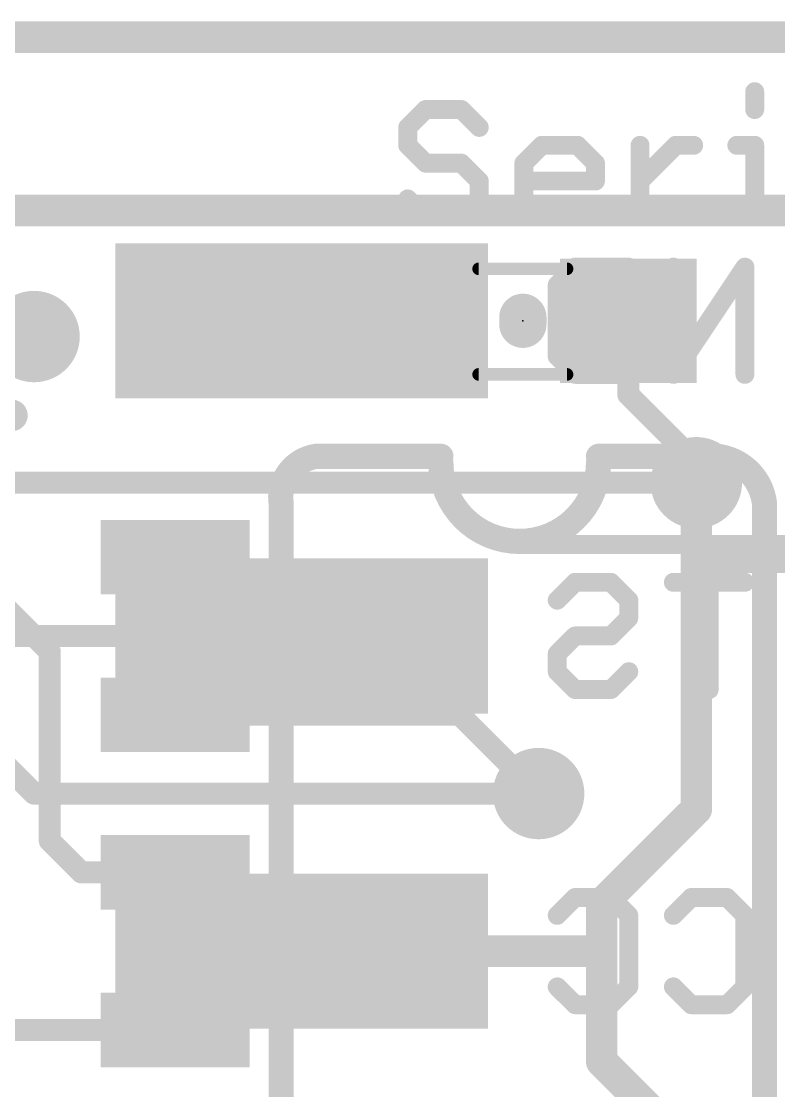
# Model space of a CAD drawing. Extents: x -29 to 78, y -18 to 17.
# Drawn here: x 9.3 to 15.39, y 8.78 to 17.4 of the extents above; entities that cross this region are included whole.
import ezdxf

# ---------------------------------------------------------------- set-up
doc = ezdxf.new("R2010")
doc.units = 0
for name, color, linetype in [('1', 12, 'CONTINUOUS'), ('16', 132, 'CONTINUOUS'), ('18', 110, 'CONTINUOUS'), ('20', 53, 'CONTINUOUS'), ('21', 41, 'CONTINUOUS'), ('22', 40, 'CONTINUOUS'), ('23', 53, 'CONTINUOUS'), ('51', 53, 'CONTINUOUS')]:
    doc.layers.add(name, color=color, linetype=linetype)

# ---------------------------------------------------------------- blocks, each defined once
blk = doc.blocks.new('RECT')
blk.add_solid([(-0.5, -0.5), (0.5, -0.5), (-0.5, 0.5), (0.5, 0.5)])
blk = doc.blocks.new('ROUNDV')
at = {"const_width": 0.5}
blk.add_lwpolyline([(0, -0.25, 1), (0, 0.25, 1), (0, -0.25)], format="xyb", dxfattribs=at)

msp = doc.modelspace()

# ---------------------------------------------------------------- linework, layer by layer
at = {"layer": '1'}
for points, const_width in [([(0, 17.272), (22.86, 17.272)], 0.254), ([(8.47, 15.875), (17.425, 15.875)], 0.254), ([(14.185, 14.986), (14.185, 14.39)], 0.1778), ([(14.185, 14.39), (14.732, 13.843)], 0.1778), ([(14.732, 13.843), (14.732, 13.681)], 0.1778), ([(14.732, 13.2), (14.732, 13.681)], 0.254), ([(14.851, 13.081), (14.732, 13.2)], 0.254), ([(16.135, 13.081), (14.851, 13.081)], 0.254), ([(9.525, 12.319), (8.89, 12.954)], 0.1778), ([(9.525, 10.795), (9.525, 12.319)], 0.1778), ([(10.535, 11.811), (12.827, 11.811)], 0.1778), ([(12.827, 11.811), (13.462, 11.176)], 0.1778), ([(9.779, 10.541), (9.525, 10.795)], 0.1778), ([(10.535, 10.541), (9.779, 10.541)], 0.1778), ([(10.535, 9.271), (8.47, 9.271)], 0.1778)]:
    msp.add_lwpolyline(points, dxfattribs=dict(at, const_width=const_width))
for points, const_width in [([(14.2294, 14.986, 1), (14.1406, 14.986)], 0.0889), ([(14.2164, 14.4214, 1), (14.1536, 14.3586)], 0.0889), ([(14.1406, 14.39, 1), (14.2294, 14.39)], 0.0889), ([(14.7765, 13.843, 1), (14.6876, 13.843)], 0.0889), ([(14.7006, 13.8116, 1), (14.7634, 13.8744)], 0.0889), ([(14.7955, 13.681, 1), (14.6685, 13.681)], 0.127), ([(14.6876, 13.681, 1), (14.7765, 13.681)], 0.0889), ([(14.7769, 13.2449, 1), (14.6871, 13.1551)], 0.127), ([(14.6685, 13.2, 1), (14.7955, 13.2)], 0.127), ([(14.851, 13.1445, 1), (14.851, 13.0175)], 0.127), ([(14.8061, 13.0361, 1), (14.8959, 13.1259)], 0.127), ([(9.5694, 12.319, 1), (9.4806, 12.319)], 0.0889), ([(9.4936, 12.2876, 1), (9.5564, 12.3504)], 0.0889), ([(10.535, 11.8554, 1), (10.535, 11.7666)], 0.0889), ([(12.8584, 11.8424, 1), (12.7956, 11.7796)], 0.0889), ([(12.827, 11.7666, 1), (12.827, 11.8554)], 0.0889), ([(13.4306, 11.1446, 1), (13.4934, 11.2074)], 0.0889), ([(9.5564, 10.8264, 1), (9.4936, 10.7636)], 0.0889), ([(9.4806, 10.795, 1), (9.5694, 10.795)], 0.0889), ([(9.779, 10.5854, 1), (9.779, 10.4966)], 0.0889), ([(9.7476, 10.5096, 1), (9.8104, 10.5724)], 0.0889), ([(10.535, 10.4966, 1), (10.535, 10.5854)], 0.0889), ([(10.535, 9.2266, 1), (10.535, 9.3155)], 0.0889)]:
    msp.add_lwpolyline(points, format="xyb", dxfattribs=dict(at, const_width=const_width))
at = {"layer": '16'}
for points, const_width in [([(0, 17.272), (22.86, 17.272)], 0.254), ([(14.732, 11.049), (14.732, 13.681)], 0.254), ([(14.732, 13.681), (3.013, 13.681)], 0.1778), ([(9.398, 11.176), (8.128, 12.446)], 0.1778), ([(8.89, 12.446), (11.553, 12.446)], 0.1778), ([(13.462, 11.176), (9.398, 11.176)], 0.1778), ([(13.97, 10.287), (14.732, 11.049)], 0.254), ([(13.97, 10.287), (13.97, 9.906)], 0.254), ([(11.553, 9.906), (13.97, 9.906)], 0.254), ([(13.97, 9.017), (13.97, 9.906)], 0.254), ([(14.351, 8.636), (13.97, 9.017)], 0.254)]:
    msp.add_lwpolyline(points, dxfattribs=dict(at, const_width=const_width))
for points, const_width in [([(14.7955, 13.681, 1), (14.6685, 13.681)], 0.127), ([(14.732, 13.6366, 1), (14.732, 13.7255)], 0.0889), ([(11.553, 12.4016, 1), (11.553, 12.4904)], 0.0889), ([(9.398, 11.2204, 1), (9.398, 11.1316)], 0.0889), ([(9.3666, 11.1446, 1), (9.4294, 11.2074)], 0.0889), ([(13.462, 11.1316, 1), (13.462, 11.2204)], 0.0889), ([(14.7769, 11.0041, 1), (14.6871, 11.0939)], 0.127), ([(14.6685, 11.049, 1), (14.7955, 11.049)], 0.127), ([(14.0335, 10.287, 1), (13.9065, 10.287)], 0.127), ([(13.9251, 10.3319, 1), (14.0149, 10.2421)], 0.127), ([(11.553, 9.9695, 1), (11.553, 9.8425)], 0.127), ([(14.0335, 9.906, 1), (13.9065, 9.906)], 0.127), ([(13.97, 9.8425, 1), (13.97, 9.9695)], 0.127), ([(13.9065, 9.906, 1), (14.0335, 9.906)], 0.127), ([(14.0149, 9.0619, 1), (13.9251, 8.9721)], 0.127), ([(13.9065, 9.017, 1), (14.0335, 9.017)], 0.127)]:
    msp.add_lwpolyline(points, format="xyb", dxfattribs=dict(at, const_width=const_width))
at = {"layer": '20', "const_width": 0.2032}
msp.add_lwpolyline([(0, 17.272), (22.86, 17.272)], dxfattribs=at)
at = {"layer": '21'}
for points, const_width in [([(15.2025, 16.8326), (15.2025, 16.6885)], 0.1524), ([(12.5519, 16.6885), (12.4078, 16.5445)], 0.1524), ([(12.84, 16.6885), (12.5519, 16.6885)], 0.1524), ([(12.984, 16.5445), (12.84, 16.6885)], 0.1524), ([(12.4078, 16.5445), (12.4078, 16.4004)], 0.1524), ([(12.4078, 16.4004), (12.5519, 16.2564)], 0.1524), ([(13.3433, 16.2564), (13.4874, 16.4004)], 0.1524), ([(13.4874, 16.4004), (13.7755, 16.4004)], 0.1524), ([(13.7755, 16.4004), (13.9195, 16.2564)], 0.1524), ([(14.2788, 15.8242), (14.2788, 16.4004)], 0.1524), ([(14.2788, 16.1123), (14.567, 16.4004)], 0.1524), ([(14.567, 16.4004), (14.711, 16.4004)], 0.1524), ([(15.0584, 16.4004), (15.2025, 16.4004)], 0.1524), ([(15.2025, 16.4004), (15.2025, 15.8242)], 0.1524), ([(12.5519, 16.2564), (12.84, 16.2564)], 0.1524), ([(12.84, 16.2564), (12.984, 16.1123)], 0.1524), ([(13.3433, 15.9683), (13.3433, 16.2564)], 0.1524), ([(13.9195, 16.2564), (13.9195, 16.1123)], 0.1524), ([(12.984, 16.1123), (12.984, 15.9683)], 0.1524), ([(13.9195, 16.1123), (13.3433, 16.1123)], 0.1524), ([(12.5519, 15.8242), (12.4078, 15.9683)], 0.1524), ([(12.984, 15.9683), (12.84, 15.8242)], 0.1524), ([(13.4874, 15.8242), (13.3433, 15.9683)], 0.1524), ([(12.84, 15.8242), (12.5519, 15.8242)], 0.1524), ([(13.7755, 15.8242), (13.4874, 15.8242)], 0.1524), ([(15.0584, 15.8242), (15.3466, 15.8242)], 0.1524), ([(13.335, 14.9581), (13.335, 15.0139)], 0.381), ([(11.6697, 13.8938), (12.6746, 13.8938)], 0.2032), ([(14.7876, 13.8938), (13.9446, 13.8938)], 0.2032), ([(11.3887, 13.5128), (11.3887, 3.6592)], 0.2032), ([(15.2813, 3.7592), (15.2813, 13.5128)], 0.2032)]:
    msp.add_lwpolyline(points, dxfattribs=dict(at, const_width=const_width))
for points, const_width in [([(15.2406, 16.8326, 1), (15.1644, 16.8326)], 0.0762), ([(12.5519, 16.7266, 1), (12.5519, 16.6504)], 0.0762), ([(12.5788, 16.6616, 1), (12.5249, 16.7155)], 0.0762), ([(12.8669, 16.7155, 1), (12.813, 16.6616)], 0.0762), ([(12.84, 16.6504, 1), (12.84, 16.7266)], 0.0762), ([(15.1644, 16.6885, 1), (15.2406, 16.6885)], 0.0762), ([(12.4459, 16.5445, 1), (12.3697, 16.5445)], 0.0762), ([(12.3809, 16.5714, 1), (12.4347, 16.5175)], 0.0762), ([(12.9571, 16.5175, 1), (13.011, 16.5714)], 0.0762), ([(12.4347, 16.4274, 1), (12.3809, 16.3735)], 0.0762), ([(13.4874, 16.4385, 1), (13.4874, 16.3623)], 0.0762), ([(13.5143, 16.3735, 1), (13.4604, 16.4274)], 0.0762), ([(13.8024, 16.4274, 1), (13.7485, 16.3735)], 0.0762), ([(13.7755, 16.3623, 1), (13.7755, 16.4385)], 0.0762), ([(14.3169, 16.4004, 1), (14.2407, 16.4004)], 0.0762), ([(14.567, 16.4385, 1), (14.567, 16.3623)], 0.0762), ([(14.5939, 16.3735, 1), (14.54, 16.4274)], 0.0762), ([(14.711, 16.3623, 1), (14.711, 16.4385)], 0.0762), ([(15.0584, 16.4385, 1), (15.0584, 16.3623)], 0.0762), ([(15.2406, 16.4004, 1), (15.1644, 16.4004)], 0.0762), ([(15.2025, 16.3623, 1), (15.2025, 16.4385)], 0.0762), ([(12.3697, 16.4004, 1), (12.4459, 16.4004)], 0.0762), ([(12.5519, 16.2945, 1), (12.5519, 16.2183)], 0.0762), ([(12.5249, 16.2294, 1), (12.5788, 16.2833)], 0.0762), ([(12.8669, 16.2833, 1), (12.813, 16.2294)], 0.0762), ([(12.84, 16.2183, 1), (12.84, 16.2945)], 0.0762), ([(13.3814, 16.2564, 1), (13.3052, 16.2564)], 0.0762), ([(13.3164, 16.2833, 1), (13.3703, 16.2294)], 0.0762), ([(13.9576, 16.2564, 1), (13.8814, 16.2564)], 0.0762), ([(13.8926, 16.2294, 1), (13.9465, 16.2833)], 0.0762), ([(13.0221, 16.1123, 1), (12.9459, 16.1123)], 0.0762), ([(12.9571, 16.0854, 1), (13.011, 16.1393)], 0.0762), ([(13.3433, 16.1504, 1), (13.3433, 16.0742)], 0.0762), ([(13.8814, 16.1123, 1), (13.9576, 16.1123)], 0.0762), ([(13.9195, 16.0742, 1), (13.9195, 16.1504)], 0.0762), ([(14.2519, 16.1393, 1), (14.3058, 16.0854)], 0.0762), ([(12.4347, 15.9952, 1), (12.3809, 15.9413)], 0.0762), ([(13.011, 15.9413, 1), (12.9571, 15.9952)], 0.0762), ([(13.3703, 15.9952, 1), (13.3164, 15.9413)], 0.0762), ([(12.9459, 15.9683, 1), (13.0221, 15.9683)], 0.0762), ([(13.3052, 15.9683, 1), (13.3814, 15.9683)], 0.0762), ([(12.5519, 15.8623, 1), (12.5519, 15.7861)], 0.0762), ([(12.5249, 15.7973, 1), (12.5788, 15.8511)], 0.0762), ([(12.813, 15.8511, 1), (12.8669, 15.7973)], 0.0762), ([(12.84, 15.7861, 1), (12.84, 15.8623)], 0.0762), ([(13.4874, 15.8623, 1), (13.4874, 15.7861)], 0.0762), ([(13.4604, 15.7973, 1), (13.5143, 15.8511)], 0.0762), ([(13.7755, 15.7861, 1), (13.7755, 15.8623)], 0.0762), ([(14.2407, 15.8242, 1), (14.3169, 15.8242)], 0.0762), ([(15.0584, 15.8623, 1), (15.0584, 15.7861)], 0.0762), ([(15.1644, 15.8242, 1), (15.2406, 15.8242)], 0.0762), ([(15.3466, 15.7861, 1), (15.3466, 15.8623)], 0.0762), ([(13.4303, 15.0139, 1), (13.2398, 15.0139)], 0.1905), ([(13.2398, 14.9581, 1), (13.4303, 14.9581)], 0.1905), ([(9.2202, 14.1605, 1), (9.2202, 14.2875, 1), (9.2202, 14.1605)], 0.127), ([(11.6697, 13.8938, 0.4145), (11.3887, 13.5128)], 0.2032), ([(11.6697, 13.9446, 1), (11.6697, 13.843)], 0.1016), ([(11.6773, 13.8436, 1), (11.6621, 13.944)], 0.1016), ([(12.6746, 13.843, 1), (12.6746, 13.9446)], 0.1016), ([(13.9446, 13.9446, 1), (13.9446, 13.843)], 0.1016), ([(15.2813, 13.5128, 0.4143), (14.8003, 13.8938)], 0.2032), ([(14.7944, 13.9443, 1), (14.8062, 13.8433)], 0.1016), ([(14.7876, 13.843, 1), (14.7876, 13.9446)], 0.1016), ([(12.6746, 13.843, 1), (13.9446, 13.843)], 0.2032), ([(12.7254, 13.843, 1), (12.6238, 13.843)], 0.1016), ([(13.9954, 13.843, 1), (13.8938, 13.843)], 0.1016), ([(11.4395, 13.5128, 1), (11.3379, 13.5128)], 0.1016), ([(11.3385, 13.5052, 1), (11.4389, 13.5204)], 0.1016), ([(15.3321, 13.5128, 1), (15.2305, 13.5128)], 0.1016), ([(15.2308, 13.507, 1), (15.3318, 13.5186)], 0.1016)]:
    msp.add_lwpolyline(points, format="xyb", dxfattribs=dict(at, const_width=const_width))
at = {"layer": '22', "const_width": 0.1524}
for points in [[(13.6118, 15.2745), (13.7559, 15.4185)], [(13.7559, 15.4185), (14.188, 15.4185)], [(14.188, 15.4185), (14.188, 14.5542)], [(15.1236, 15.4185), (14.5473, 14.5542)], [(14.5473, 14.5542), (14.5473, 15.4185)], [(15.1236, 14.5542), (15.1236, 15.4185)], [(13.6118, 14.6983), (13.6118, 15.2745)], [(13.7559, 14.5542), (13.6118, 14.6983)], [(14.188, 14.5542), (13.7559, 14.5542)], [(16.1353, 13.1826), (13.3287, 13.1826)], [(13.6118, 12.7345), (13.7559, 12.8785)], [(13.7559, 12.8785), (14.044, 12.8785)], [(14.044, 12.8785), (14.188, 12.7345)], [(15.1236, 12.8785), (14.5473, 12.8785)], [(14.8354, 12.0142), (14.8354, 12.8785)], [(14.188, 12.7345), (14.188, 12.5904)], [(14.188, 12.5904), (14.044, 12.4464)], [(13.7559, 12.4464), (13.6118, 12.3023)], [(14.044, 12.4464), (13.7559, 12.4464)], [(13.6118, 12.3023), (13.6118, 12.1583)], [(13.6118, 12.1583), (13.7559, 12.0142)], [(14.044, 12.0142), (14.188, 12.1583)], [(13.7559, 12.0142), (14.044, 12.0142)], [(13.6118, 10.1945), (13.7559, 10.3385)], [(13.7559, 10.3385), (14.044, 10.3385)], [(14.044, 10.3385), (14.188, 10.1945)], [(14.5473, 10.1945), (14.6914, 10.3385)], [(14.6914, 10.3385), (14.9795, 10.3385)], [(14.9795, 10.3385), (15.1236, 10.1945)], [(14.188, 10.1945), (14.188, 9.6183)], [(15.1236, 10.1945), (15.1236, 9.6183)], [(13.7559, 9.4742), (13.6118, 9.6183)], [(14.188, 9.6183), (14.044, 9.4742)], [(14.6914, 9.4742), (14.5473, 9.6183)], [(15.1236, 9.6183), (14.9795, 9.4742)], [(14.044, 9.4742), (13.7559, 9.4742)], [(14.9795, 9.4742), (14.6914, 9.4742)]]:
    msp.add_lwpolyline(points, dxfattribs=at)
at = {"layer": '22', "const_width": 0.0762}
for points in [[(13.7559, 15.4566, 1), (13.7559, 15.3804)], [(13.7828, 15.3916, 1), (13.7289, 15.4455)], [(14.2261, 15.4185, 1), (14.1499, 15.4185)], [(14.188, 15.3804, 1), (14.188, 15.4566)], [(14.5854, 15.4185, 1), (14.5092, 15.4185)], [(15.1617, 15.4185, 1), (15.0855, 15.4185)], [(15.1553, 15.3974, 1), (15.0919, 15.4397)], [(13.6499, 15.2745, 1), (13.5737, 15.2745)], [(13.5849, 15.3014, 1), (13.6388, 15.2475)], [(13.6388, 14.7252, 1), (13.5849, 14.6713)], [(13.5737, 14.6983, 1), (13.6499, 14.6983)], [(13.7559, 14.5923, 1), (13.7559, 14.5161)], [(13.7289, 14.5273, 1), (13.7828, 14.5811)], [(14.1499, 14.5542, 1), (14.2261, 14.5542)], [(14.188, 14.5161, 1), (14.188, 14.5923)], [(14.5156, 14.5753, 1), (14.579, 14.5331)], [(14.5092, 14.5542, 1), (14.5854, 14.5542)], [(15.0855, 14.5542, 1), (15.1617, 14.5542)], [(13.3287, 13.2207, 1), (13.3287, 13.1445)], [(13.7559, 12.9166, 1), (13.7559, 12.8404)], [(13.7828, 12.8516, 1), (13.7289, 12.9055)], [(14.0709, 12.9055, 1), (14.017, 12.8516)], [(14.044, 12.8404, 1), (14.044, 12.9166)], [(14.5473, 12.9166, 1), (14.5473, 12.8404)], [(14.8735, 12.8785, 1), (14.7973, 12.8785)], [(15.1236, 12.8404, 1), (15.1236, 12.9166)], [(13.5849, 12.7614, 1), (13.6388, 12.7075)], [(14.2261, 12.7345, 1), (14.1499, 12.7345)], [(14.1611, 12.7075, 1), (14.215, 12.7614)], [(14.1499, 12.5904, 1), (14.2261, 12.5904)], [(14.215, 12.5635, 1), (14.1611, 12.6174)], [(13.7559, 12.4845, 1), (13.7559, 12.4083)], [(13.7828, 12.4194, 1), (13.7289, 12.4733)], [(14.017, 12.4733, 1), (14.0709, 12.4194)], [(14.044, 12.4083, 1), (14.044, 12.4845)], [(13.6499, 12.3023, 1), (13.5737, 12.3023)], [(13.5849, 12.3293, 1), (13.6388, 12.2754)], [(13.6388, 12.1852, 1), (13.5849, 12.1313)], [(13.5737, 12.1583, 1), (13.6499, 12.1583)], [(14.215, 12.1313, 1), (14.1611, 12.1852)], [(13.7559, 12.0523, 1), (13.7559, 11.9761)], [(13.7289, 11.9873, 1), (13.7828, 12.0411)], [(14.017, 12.0411, 1), (14.0709, 11.9873)], [(14.044, 11.9761, 1), (14.044, 12.0523)], [(14.7973, 12.0142, 1), (14.8735, 12.0142)], [(13.7559, 10.3766, 1), (13.7559, 10.3004)], [(13.7828, 10.3116, 1), (13.7289, 10.3655)], [(14.0709, 10.3655, 1), (14.017, 10.3116)], [(14.044, 10.3004, 1), (14.044, 10.3766)], [(14.6914, 10.3766, 1), (14.6914, 10.3004)], [(14.7183, 10.3116, 1), (14.6644, 10.3655)], [(15.0064, 10.3655, 1), (14.9526, 10.3116)], [(14.9795, 10.3004, 1), (14.9795, 10.3766)], [(13.5849, 10.2214, 1), (13.6388, 10.1675)], [(14.2261, 10.1945, 1), (14.1499, 10.1945)], [(14.1611, 10.1675, 1), (14.215, 10.2214)], [(14.5204, 10.2214, 1), (14.5743, 10.1675)], [(15.1617, 10.1945, 1), (15.0855, 10.1945)], [(15.0966, 10.1675, 1), (15.1505, 10.2214)], [(13.6388, 9.6452, 1), (13.5849, 9.5913)], [(14.1499, 9.6183, 1), (14.2261, 9.6183)], [(14.215, 9.5913, 1), (14.1611, 9.6452)], [(14.5743, 9.6452, 1), (14.5204, 9.5913)], [(15.0855, 9.6183, 1), (15.1617, 9.6183)], [(15.1505, 9.5913, 1), (15.0966, 9.6452)], [(13.7559, 9.5123, 1), (13.7559, 9.4361)], [(13.7289, 9.4473, 1), (13.7828, 9.5011)], [(14.017, 9.5011, 1), (14.0709, 9.4473)], [(14.044, 9.4361, 1), (14.044, 9.5123)], [(14.6914, 9.5123, 1), (14.6914, 9.4361)], [(14.6644, 9.4473, 1), (14.7183, 9.5011)], [(14.9526, 9.5011, 1), (15.0064, 9.4473)], [(14.9795, 9.4361, 1), (14.9795, 9.5123)]]:
    msp.add_lwpolyline(points, format="xyb", dxfattribs=at)
at = {"layer": '23'}
msp.add_point((13.335, 14.986), dxfattribs=at)
at = {"layer": '51', "const_width": 0.1016}
for points in [[(13.691, 15.405), (12.979, 15.405)], [(13.691, 14.554), (12.979, 14.554)]]:
    msp.add_lwpolyline(points, dxfattribs=at)
at = {"layer": '51', "const_width": 0.0508}
for points in [[(12.979, 15.4304, 1), (12.979, 15.3796)], [(13.691, 15.3796, 1), (13.691, 15.4304)], [(12.979, 14.5794, 1), (12.979, 14.5286)], [(13.691, 14.5286, 1), (13.691, 14.5794)]]:
    msp.add_lwpolyline(points, format="xyb", dxfattribs=at)

# ---------------------------------------------------------------- block references
at = {"layer": '1', "xscale": 1.1, "rotation": 180}
for p in [(12.485, 14.986), (14.185, 14.986)]:
    msp.add_blockref('RECT', p, dxfattribs=at)
at = {"layer": '1', "xscale": 0.6, "yscale": 1.2, "rotation": 270}
for p in [(10.535, 13.081), (10.535, 11.811), (10.535, 10.541), (10.535, 9.271)]:
    msp.add_blockref('RECT', p, dxfattribs=at)
at = {"layer": '16', "xscale": 1.25, "yscale": 3, "rotation": 270}
for p in [(11.553, 14.986), (11.553, 12.446), (11.553, 9.906)]:
    msp.add_blockref('RECT', p, dxfattribs=at)
at = {"layer": '18', "xscale": 0.7366, "yscale": 0.7366}
for p in [(9.398, 14.859), (9.398, 14.859), (14.732, 13.681), (14.732, 13.681), (13.462, 11.176), (13.462, 11.176)]:
    msp.add_blockref('ROUNDV', p, dxfattribs=at)
at = {"layer": '51'}
for p, xscale, yscale, rotation in [((12.7548, 14.9809), 0.5001, 0.95, 180), ((13.9232, 14.9809), 0.5001, 0.95, 180), ((10.5473, 13.081), 0.508, 1.0287, 270), ((10.5473, 11.811), 0.508, 1.0287, 270), ((10.5473, 10.541), 0.508, 1.0287, 270), ((10.5473, 9.271), 0.508, 1.0287, 270)]:
    msp.add_blockref('RECT', p, dxfattribs=dict(at, xscale=xscale, yscale=yscale, rotation=rotation))

doc.saveas('drawing.dxf')
